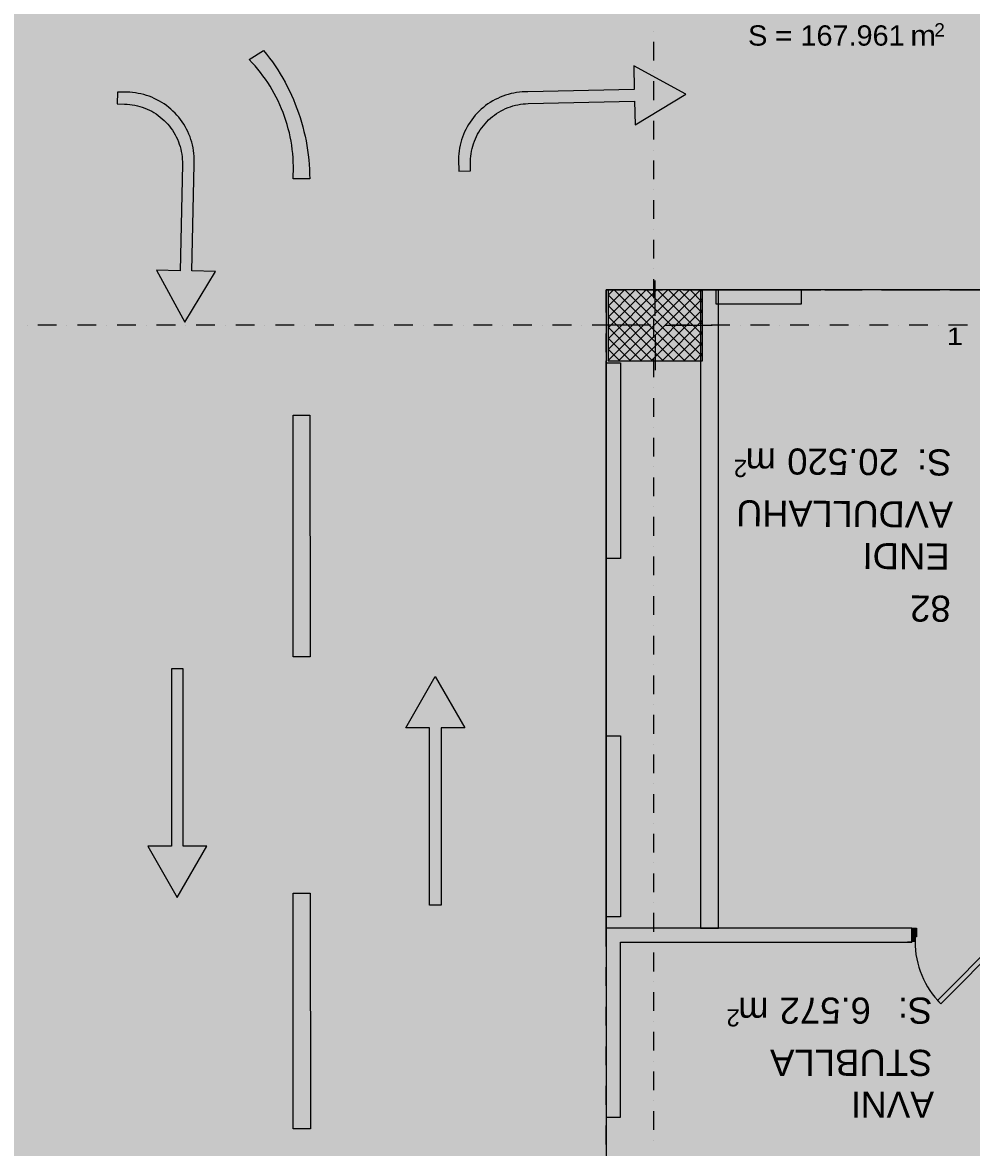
# Model space of a CAD drawing. Header units: centimetres. Extents: x -6805 to 4309, y -7338 to 617.
# Drawn here: x -2378 to -1574, y -1555 to -602 of the extents above; entities that cross this region are included whole.
import ezdxf

# ---------------------------------------------------------------- set-up
doc = ezdxf.new("R2010")
doc.units = ezdxf.units.CM
for name, color, linetype, true_color in [('PDF_ - MESI I RRUGES', 7, 'Continuous', 0x7f7f7f), ('PDF_ - rruga_ndarjet anesore', 7, 'Continuous', 0x7f7f7f), ('PDF_ - SHENJAT_RRUGA', 7, 'Continuous', 0x7f7f7f), ('PDF_065 Möbel Einrichtung', 7, 'Continuous', 0x7f7f7f), ('PDF_A - Akset', 7, 'Continuous', 0xfd4435), ('PDF_A - Pllaka Themel', 7, 'Continuous', 0x7f7f7f), ('PDF_A -Polyline', 7, 'Continuous', 0x7f7f7f)]:
    doc.layers.add(name, color=color, linetype=linetype, true_color=true_color)
for name, color, linetype in [('PDF_- DEPO', 7, 'Continuous'), ('PDF_- GARAZHE', 7, 'Continuous'), ('PDF_A - Fill Zone', 7, 'Continuous'), ('PDF_A - Muret', 7, 'Continuous'), ('PDF_A - Shtyllat', 7, 'Continuous')]:
    doc.layers.add(name, color=color, linetype=linetype)
doc.styles.add('PDF Arial', font='')
doc.styles.get('PDF Arial').set_extended_font_data('Arial')

msp = doc.modelspace()

# ---------------------------------------------------------------- hatches: boundary and pattern name
at = {"layer": 'PDF_ - MESI I RRUGES', "true_color": 0xffffff, "transparency": 33554559}
msp.add_hatch(color=7, dxfattribs=at).paths.add_polyline_path([(-2173.99, -626.07), (-2171.45, -629.24), (-2168.98, -632.46), (-2166.59, -635.75), (-2164.28, -639.09), (-2162.05, -642.48), (-2159.9, -645.92), (-2157.83, -649.42), (-2155.85, -652.97), (-2153.95, -656.55), (-2152.14, -660.18), (-2150.41, -663.86), (-2148.77, -667.58), (-2147.22, -671.34), (-2145.76, -675.12), (-2144.39, -678.94), (-2143.1, -682.79), (-2141.92, -686.68), (-2140.82, -690.59), (-2139.81, -694.53), (-2138.91, -698.48), (-2138.09, -702.47), (-2137.37, -706.46), (-2136.74, -710.47), (-2136.21, -714.49), (-2135.77, -718.54), (-2135.43, -722.59), (-2135.19, -726.64), (-2135.04, -730.7), (-2134.99, -734.76), (-2149.11, -734.76), (-2148.9, -731.19), (-2148.8, -727.62), (-2148.79, -724.04), (-2148.88, -720.47), (-2149.07, -716.9), (-2149.35, -713.33), (-2149.73, -709.78), (-2150.21, -706.23), (-2150.79, -702.7), (-2151.45, -699.2), (-2152.21, -695.71), (-2153.08, -692.24), (-2154.03, -688.79), (-2155.07, -685.37), (-2156.22, -681.99), (-2157.44, -678.63), (-2158.76, -675.3), (-2160.17, -672.02), (-2161.67, -668.78), (-2163.26, -665.58), (-2164.93, -662.42), (-2166.69, -659.3), (-2168.54, -656.24), (-2170.47, -653.23), (-2172.47, -650.28), (-2174.56, -647.37), (-2176.72, -644.52), (-2178.97, -641.74), (-2181.29, -639.02), (-2183.67, -636.37), (-2186.14, -633.77)])
at = {"layer": 'PDF_ - SHENJAT_RRUGA', "true_color": 0xffffff, "transparency": 33554559}
for points in [[(-1860.54, -639.01), (-1816.5, -663.08), (-1859.44, -689.04), (-1859.88, -669.03), (-1949.94, -671), (-1952.12, -671.09), (-1954.29, -671.28), (-1956.45, -671.57), (-1958.61, -671.95), (-1960.74, -672.42), (-1962.85, -672.98), (-1964.93, -673.64), (-1966.98, -674.39), (-1969, -675.23), (-1970.98, -676.15), (-1972.91, -677.16), (-1974.8, -678.24), (-1976.65, -679.42), (-1978.44, -680.67), (-1980.17, -682), (-1981.84, -683.4), (-1983.45, -684.88), (-1985, -686.42), (-1986.47, -688.03), (-1987.87, -689.71), (-1989.2, -691.44), (-1990.45, -693.22), (-1991.62, -695.07), (-1992.72, -696.95), (-1993.72, -698.89), (-1994.65, -700.87), (-1995.48, -702.88), (-1996.23, -704.94), (-1996.89, -707.02), (-1997.45, -709.13), (-1997.93, -711.26), (-1998.31, -713.41), (-1998.59, -715.58), (-1998.78, -717.76), (-1998.88, -719.93), (-1998.88, -722.12), (-1998.74, -728.03), (-2008.75, -728.25), (-2008.97, -718.22), (-2008.89, -715.83), (-2008.71, -713.43), (-2008.42, -711.05), (-2008.05, -708.68), (-2007.58, -706.33), (-2007, -704), (-2006.33, -701.7), (-2005.57, -699.42), (-2004.72, -697.18), (-2003.76, -694.98), (-2002.73, -692.82), (-2001.6, -690.7), (-2000.39, -688.63), (-1999.09, -686.62), (-1997.71, -684.65), (-1996.25, -682.75), (-1994.71, -680.91), (-1993.1, -679.13), (-1991.41, -677.42), (-1989.66, -675.79), (-1987.84, -674.23), (-1985.96, -672.73), (-1984.02, -671.33), (-1982.02, -670.01), (-1979.97, -668.76), (-1977.86, -667.61), (-1975.72, -666.54), (-1973.53, -665.56), (-1971.3, -664.67), (-1969.04, -663.87), (-1966.74, -663.18), (-1964.42, -662.57), (-1962.08, -662.06), (-1959.71, -661.65), (-1957.34, -661.34), (-1954.95, -661.13), (-1952.55, -661), (-1950.16, -660.99), (-1860.1, -659.02)], [(-2214.76, -813.2), (-2240.71, -856.14), (-2264.79, -812.1), (-2244.77, -812.54), (-2242.8, -722.49), (-2242.8, -720.3), (-2242.9, -718.13), (-2243.09, -715.95), (-2243.37, -713.79), (-2243.76, -711.63), (-2244.23, -709.5), (-2244.79, -707.39), (-2245.45, -705.31), (-2246.2, -703.27), (-2247.03, -701.24), (-2247.95, -699.26), (-2248.97, -697.33), (-2250.05, -695.44), (-2251.23, -693.6), (-2252.47, -691.81), (-2253.81, -690.08), (-2255.21, -688.4), (-2256.69, -686.8), (-2258.23, -685.25), (-2259.84, -683.77), (-2261.52, -682.37), (-2263.25, -681.05), (-2265.03, -679.79), (-2266.87, -678.62), (-2268.76, -677.53), (-2270.7, -676.52), (-2272.68, -675.6), (-2274.69, -674.76), (-2276.75, -674.01), (-2278.83, -673.35), (-2280.94, -672.79), (-2283.07, -672.32), (-2285.22, -671.94), (-2287.39, -671.65), (-2289.56, -671.46), (-2291.74, -671.37), (-2298.03, -671.23), (-2297.81, -661.22), (-2287.41, -661.45), (-2285.02, -661.64), (-2282.63, -661.92), (-2280.27, -662.3), (-2277.92, -662.79), (-2275.59, -663.37), (-2273.29, -664.04), (-2271.01, -664.81), (-2268.78, -665.67), (-2266.57, -666.62), (-2264.42, -667.67), (-2262.31, -668.8), (-2260.23, -670.02), (-2258.22, -671.32), (-2256.26, -672.71), (-2254.37, -674.17), (-2252.52, -675.71), (-2250.75, -677.33), (-2249.05, -679.01), (-2247.42, -680.77), (-2245.86, -682.59), (-2244.37, -684.48), (-2242.98, -686.43), (-2241.65, -688.42), (-2240.42, -690.48), (-2239.26, -692.59), (-2238.2, -694.74), (-2237.22, -696.92), (-2236.34, -699.16), (-2235.55, -701.42), (-2234.86, -703.72), (-2234.26, -706.04), (-2233.75, -708.38), (-2233.35, -710.75), (-2233.04, -713.13), (-2232.83, -715.52), (-2232.73, -717.92), (-2232.71, -720.31), (-2232.8, -722.71), (-2234.76, -812.76)], [(-2247.13, -1343.31), (-2272.15, -1299.81), (-2252.13, -1299.81), (-2252.13, -1149.68), (-2242.12, -1149.68), (-2242.12, -1299.81), (-2222.11, -1299.81)], [(-2028.63, -1156.23), (-2003.6, -1199.72), (-2023.63, -1199.72), (-2023.63, -1349.85), (-2033.63, -1349.85), (-2033.63, -1199.72), (-2053.65, -1199.72)]]:
    msp.add_hatch(color=7, dxfattribs=at).paths.add_polyline_path(points)
at = {"layer": 'PDF_- DEPO', "true_color": 0xccccff, "transparency": 33554559}
msp.add_hatch(color=254, dxfattribs=at).paths.add_polyline_path([(-1803.8, -1579.37), (-1803.8, -1529.32), (-1871.85, -1529.32), (-1871.85, -1381.19), (-1509.55, -1381.19), (-1503.55, -1529.32), (-1543.58, -1529.32), (-1543.58, -1569.36)])
at = {"layer": 'PDF_A - Fill Zone', "true_color": 0x93a0c6, "transparency": 33554559}
msp.add_hatch(color=253, dxfattribs=at).paths.add_polyline_path([(-462.67, -828.73), (-1883.87, -828.73), (-1883.87, -1589.37), (-2414.31, -1589.37), (-2414.31, -828.73), (-2919.73, -828.73), (-2919.73, -308.22), (-462.67, -308.22)])
at = {"layer": 'PDF_A - Muret', "true_color": 0xffffff, "transparency": 33554559}
msp.add_hatch(color=7, dxfattribs=at).paths.add_polyline_path([(-1621.08, -1369.19), (-1621.08, -1376.7), (-1622.28, -1376.7), (-1622.28, -1380.7), (-1625.08, -1380.7), (-1625.08, -1369.19)])
at = {"layer": 'PDF_A - Pllaka Themel', "true_color": 0xd5d5d5, "transparency": 33554559}
h = msp.add_hatch(color=254, dxfattribs=at)
h.paths.add_polyline_path([(-5581.92, -878.77), (-5581.92, -838.74), (-5656.99, -838.74), (-5656.99, -378.27), (-5641.97, -378.27), (-5641.97, 287.29), (-2884.66, 287.29), (-432.6, 287.29), (-419.79, 287.29), (978.3, 287.29), (978.3, -308.22), (1644.1, -308.22), (1644.1, -1142.36), (931.04, -1302.36), (1552.22, -1164.4), (1863.25, -2555.08), (1863.27, -2555.07), (2158.71, -3867.26), (2155.22, -3868.03), (2646.93, -6059.23), (2017.8, -6200.41), (2017.67, -6199.86), (-1597.03, -7011.01), (-1702.67, -6540.31), (-1846.28, -6572.52), (-1976.98, -6060.13), (-1982.53, -5964.43), (-1838.96, -5932.29), (-2055.74, -4966.25), (-2419.29, -4966.25), (-2929.7, -4966.25), (-2929.7, -2144.79), (-2909.68, -2144.79), (-2904.73, -1595.67), (-4731.2, -1619.36), (-4671.15, -1619.36), (-4671.15, -2159.83), (-5099.03, -2159.81), (-5102.54, -2159.76), (-5106.05, -2159.61), (-5109.55, -2159.37), (-5113.04, -2159.02), (-5116.52, -2158.59), (-5119.99, -2158.04), (-5123.44, -2157.41), (-5126.87, -2156.67), (-5130.27, -2155.85), (-5133.66, -2154.92), (-5137.02, -2153.9), (-5140.35, -2152.79), (-5143.64, -2151.59), (-5146.9, -2150.29), (-5150.13, -2148.9), (-5153.31, -2147.42), (-5156.45, -2145.85), (-5159.54, -2144.2), (-5162.59, -2142.46), (-5165.59, -2140.63), (-5168.53, -2138.72), (-5171.42, -2136.74), (-5174.26, -2134.66), (-5177.03, -2132.51), (-5179.74, -2130.29), (-5182.39, -2127.99), (-5184.97, -2125.61), (-5187.49, -2123.17), (-5189.94, -2120.65), (-5192.31, -2118.06), (-5194.61, -2115.42), (-5196.84, -2112.71), (-5198.99, -2109.93), (-5201.06, -2107.1), (-5203.05, -2104.21), (-5204.96, -2101.26), (-5206.78, -2098.27), (-5208.52, -2095.21), (-5210.18, -2092.12), (-5211.74, -2088.99), (-5213.22, -2085.8), (-5214.61, -2082.58), (-5215.9, -2079.32), (-5217.11, -2076.02), (-5218.22, -2072.69), (-5219.24, -2069.33), (-5220.16, -2065.95), (-5220.99, -2062.55), (-5221.72, -2059.11), (-5222.36, -2055.66), (-5222.9, -2052.19), (-5223.34, -2048.71), (-5223.69, -2045.22), (-5223.93, -2041.71), (-5224.08, -2038.21), (-5224.13, -2034.71), (-5224.12, -1589.37), (-5276.67, -1564.36), (-5842.14, -1564.36), (-5842.14, -878.77)])
h.paths.add_polyline_path([(-1884.8, -2746.4), (-1725.78, -2754.1), (-263.28, -2617.91), (-272.05, -2578.85), (-296.78, -2580.25), (-343.47, -2075.77), (-1348.13, -2129.78), (-1534.78, -2147.18), (-1533.4, -2162.02), (-1836.78, -2167.48), (-1836.78, -2147.45), (-1876.81, -2147.45), (-1876.81, -2187.49), (-1531.07, -2187.03), (-1493.33, -2681.24), (-1884.8, -2706.36)])
h.paths.add_polyline_path([(-452.61, -1589.37), (-91.92, -1583.39), (-92.31, -1174.02), (283, -1174.02), (283, -828.73), (-419.79, -828.73), (-427.6, -828.73), (-452.61, -828.73)])
h.paths.add_polyline_path([(413.21, -3713.81), (401.11, -3715.64), (389.02, -3717.55), (376.94, -3719.54), (364.87, -3721.61), (352.83, -3723.77), (340.79, -3726.01), (328.77, -3728.32), (316.77, -3730.71), (304.78, -3733.18)])
at = {"layer": 'PDF_A - Pllaka Themel', "true_color": 0xbfbfbf, "transparency": 33554559}
h = msp.add_hatch(color=9, dxfattribs=at)
h.paths.add_polyline_path([(-5637.01, -378.27), (-5637.01, -315.22), (-447.66, -308.19), (-447.66, -308.22), (963.52, -308.22), (963.52, -763.68), (936, -763.68), (936, -863.76), (963.52, -863.76), (964.76, -1337.14), (925.69, -1345.91), (892.3, -1353.4), (988.45, -1782.56), (1104.37, -2300.85), (1195.01, -2706.12), (1170.59, -2711.59), (1193.36, -2813.05), (1455.74, -3983.06), (1827.47, -5638.02), (1828.36, -5640.74), (1829.15, -5643.5), (1829.85, -5646.27), (1830.45, -5649.07), (1830.96, -5651.88), (1831.36, -5654.72), (1831.66, -5657.56), (1831.87, -5660.41), (1831.97, -5663.28), (1831.97, -5666.14), (1831.89, -5669), (1831.69, -5671.85), (1831.39, -5674.7), (1831, -5677.54), (1830.51, -5680.35), (1829.92, -5683.16), (1829.24, -5685.93), (1828.46, -5688.68), (1827.57, -5691.41), (1826.6, -5694.1), (1825.54, -5696.75), (1824.38, -5699.37), (1823.12, -5701.94), (1821.78, -5704.47), (1820.36, -5706.95), (1818.84, -5709.39), (1817.26, -5711.76), (1815.57, -5714.08), (1813.81, -5716.34), (1811.98, -5718.54), (1810.07, -5720.67), (1808.09, -5722.73), (1806.03, -5724.72), (1803.91, -5726.64), (1801.72, -5728.48), (1799.47, -5730.25), (1797.16, -5731.93), (1794.79, -5733.54), (1792.36, -5735.06), (1789.88, -5736.5), (1787.36, -5737.84), (1784.8, -5739.1), (1782.18, -5740.27), (1779.53, -5741.34), (1776.84, -5742.32), (-1865.84, -6559.76), (-1972.03, -6060.13), (1187.39, -5351.16), (1189.51, -5350.66), (1191.61, -5350.07), (1193.68, -5349.39), (1195.73, -5348.62), (1197.73, -5347.75), (1199.69, -5346.8), (1201.61, -5345.77), (1203.49, -5344.64), (1205.3, -5343.44), (1207.07, -5342.15), (1208.77, -5340.79), (1210.42, -5339.35), (1212, -5337.85), (1213.51, -5336.27), (1214.94, -5334.62), (1216.3, -5332.92), (1217.59, -5331.15), (1218.79, -5329.34), (1219.92, -5327.46), (1220.96, -5325.54), (1221.91, -5323.58), (1222.78, -5321.58), (1223.55, -5319.53), (1224.23, -5317.46), (1224.82, -5315.36), (1225.32, -5313.24), (1225.72, -5311.09), (1226.02, -5308.93), (1226.23, -5306.75), (1226.34, -5304.58), (1226.35, -5302.4), (1226.28, -5300.21), (1226.1, -5298.04), (1225.82, -5295.88), (1225.45, -5293.73), (1224.97, -5291.59), (967.71, -4147.99), (967.16, -4145.82), (966.5, -4143.68), (965.76, -4141.58), (964.92, -4139.51), (963.99, -4137.47), (962.97, -4135.49), (961.86, -4133.55), (960.67, -4131.65), (959.39, -4129.82), (958.04, -4128.05), (956.6, -4126.34), (955.09, -4124.68), (953.5, -4123.11), (951.86, -4121.6), (950.14, -4120.18), (948.36, -4118.82), (946.52, -4117.55), (944.63, -4116.36), (942.68, -4115.26), (940.7, -4114.24), (938.66, -4113.31), (936.59, -4112.48), (934.48, -4111.74), (932.34, -4111.1), (930.17, -4110.55), (927.98, -4110.1), (925.78, -4109.75), (923.56, -4109.49), (921.33, -4109.34), (919.09, -4109.28), (916.86, -4109.32), (914.63, -4109.47), (912.41, -4109.71), (910.2, -4110.05), (908.01, -4110.49), (526.4, -4196.13), (467.81, -4209.28), (455.58, -4213.1), (443.37, -4217.02), (431.2, -4221.04), (419.06, -4225.14), (406.95, -4229.34), (394.87, -4233.64), (382.82, -4238.02), (370.82, -4242.51), (358.84, -4247.08), (346.9, -4251.74), (335, -4256.5), (323.13, -4261.35), (311.3, -4266.29), (299.52, -4271.32), (287.76, -4276.44), (276.06, -4281.65), (264.38, -4286.96), (252.76, -4292.35), (241.17, -4297.83), (229.62, -4303.41), (218.13, -4309.06), (206.67, -4314.81), (195.26, -4320.65), (183.89, -4326.58), (172.57, -4332.6), (161.3, -4338.69), (150.07, -4344.88), (138.9, -4351.16), (127.76, -4357.52), (116.69, -4363.96), (105.66, -4370.49), (94.67, -4377.1), (83.75, -4383.8), (72.87, -4390.59), (62.05, -4397.46), (51.28, -4404.41), (40.57, -4411.44), (29.91, -4418.56), (19.3, -4425.76), (8.75, -4433.04), (-1.74, -4440.41), (-13.44, -4447.77), (-25.18, -4455.07), (-36.98, -4462.26), (-48.83, -4469.39), (-60.73, -4476.42), (-72.67, -4483.38), (-84.67, -4490.25), (-96.72, -4497.03), (-108.81, -4503.72), (-120.96, -4510.33), (-133.14, -4516.85), (-145.38, -4523.29), (-157.66, -4529.64), (-169.99, -4535.9), (-182.35, -4542.07), (-194.77, -4548.16), (-207.22, -4554.16), (-219.72, -4560.06), (-232.26, -4565.88), (-244.84, -4571.62), (-257.46, -4577.25), (-270.12, -4582.81), (-282.82, -4588.26), (-295.56, -4593.64), (-308.33, -4598.91), (-321.15, -4604.1), (-333.99, -4609.2), (-346.88, -4614.21), (-359.81, -4619.12), (-372.76, -4623.95), (-385.74, -4628.67), (-398.77, -4633.31), (-411.82, -4637.86), (-424.92, -4642.31), (-438.03, -4646.67), (-451.18, -4650.93), (-464.37, -4655.11), (-477.57, -4659.18), (-490.81, -4663.17), (-2040.76, -5010.98), (-2050.79, -4966.25), (-2414.34, -4966.25), (-2414.34, -4749.36), (-2414.57, -2387.78), (-2414.58, -2276.48), (-2415.05, -2272.78), (-2415.63, -2269.1), (-2416.31, -2265.43), (-2417.08, -2261.78), (-2417.93, -2258.14), (-2418.89, -2254.54), (-2419.94, -2250.96), (-2421.09, -2247.41), (-2422.32, -2243.88), (-2423.65, -2240.39), (-2425.06, -2236.94), (-2426.57, -2233.53), (-2428.15, -2230.15), (-2429.84, -2226.82), (-2431.6, -2223.53), (-2433.45, -2220.29), (-2435.38, -2217.11), (-2437.39, -2213.97), (-2439.5, -2210.88), (-2441.67, -2207.85), (-2443.93, -2204.87), (-2446.26, -2201.96), (-2448.66, -2199.11), (-2451.13, -2196.32), (-2453.69, -2193.59), (-2456.31, -2190.94), (-2459, -2188.35), (-2461.74, -2185.84), (-2464.57, -2183.38), (-2467.45, -2181.02), (-2470.39, -2178.72), (-2473.38, -2176.5), (-2476.44, -2174.36), (-2479.55, -2172.3), (-2482.72, -2170.32), (-2485.93, -2168.43), (-2489.19, -2166.61), (-2492.5, -2164.89), (-2495.85, -2163.24), (-2499.24, -2161.69), (-2502.68, -2160.23), (-2506.15, -2158.85), (-2509.65, -2157.57), (-2513.18, -2156.38), (-2904.72, -2164.81), (-2899.72, -1589.37), (-2414.31, -1589.37), (-2414.31, -828.73), (-4726.25, -828.73), (-4726.25, -1619.36), (-5219.16, -1619.35), (-5219.16, -2036.14), (-5219.17, -2034.71), (-5219.16, -1589.37), (-5271.71, -1564.36), (-5253.39, -1564.36), (-5253.39, -878.77), (-5576.97, -878.77), (-5576.97, -838.74), (-5652.02, -838.74), (-5652.02, -378.27)])
h.paths.add_polyline_path([(-1883.87, -1589.37), (-1863.84, -1589.37), (-1863.84, -1634.38), (-1863.88, -1634.38), (-1863.88, -2147.18), (-1836.55, -2147.45), (-1871.85, -2147.45), (-1871.85, -2187.49), (-1831.82, -2187.43), (-1831.82, -2147.5), (-1529.51, -2150.6), (-1526.54, -2182.48), (-1488.38, -2681.24), (-1718.52, -2706.37), (-1879.85, -2706.36), (-1879.85, -2746.4), (-1720.83, -2754.1), (-221.28, -2598.22), (-135.83, -2979.09), (-1425.42, -3268.45), (-1880.43, -3268.45), (-1873.52, -4356.82), (-1873.76, -4358.94), (-1873.89, -4361.07), (-1873.93, -4363.2), (-1873.88, -4365.33), (-1873.71, -4367.46), (-1873.46, -4369.58), (-1873.11, -4371.68), (-1872.67, -4373.76), (-1872.13, -4375.84), (-1871.5, -4377.87), (-1870.77, -4379.88), (-1869.95, -4381.85), (-1869.05, -4383.78), (-1868.06, -4385.67), (-1866.97, -4387.5), (-1865.81, -4389.3), (-1864.58, -4391.03), (-1863.26, -4392.71), (-1861.87, -4394.32), (-1860.39, -4395.87), (-1858.86, -4397.35), (-1857.26, -4398.76), (-1855.59, -4400.1), (-1853.87, -4401.36), (-1852.09, -4402.54), (-1850.27, -4403.63), (-1848.39, -4404.64), (-1846.46, -4405.56), (-1844.51, -4406.4), (-1842.5, -4407.15), (-1840.47, -4407.79), (-1838.41, -4408.35), (-1836.33, -4408.82), (-1834.23, -4409.19), (-1832.12, -4409.47), (-1829.99, -4409.65), (-1827.86, -4409.72), (-1825.73, -4409.7), (-1823.6, -4409.59), (-1821.48, -4409.38), (-1819.37, -4409.07), (-657.92, -4148.44), (-657.8, -4148.96), (-640.87, -4142.08), (-623.98, -4135.12), (-607.12, -4128.08), (-590.3, -4120.94), (-573.52, -4113.7), (-556.78, -4106.38), (-540.08, -4098.97), (-523.41, -4091.48), (-506.79, -4083.89), (-490.21, -4076.22), (-473.66, -4068.46), (-457.17, -4060.61), (-440.7, -4052.67), (-424.29, -4044.65), (-407.92, -4036.54), (-391.58, -4028.34), (-375.3, -4020.05), (-359.06, -4011.68), (-342.86, -4003.22), (-326.71, -3994.68), (-310.6, -3986.05), (-294.54, -3977.33), (-278.53, -3968.52), (-262.57, -3959.64), (-246.65, -3950.67), (-230.77, -3941.62), (-214.95, -3932.48), (-199.18, -3923.26), (-183.46, -3913.95), (-171.76, -3907.67), (-160.01, -3901.48), (-148.21, -3895.39), (-136.38, -3889.37), (-124.5, -3883.45), (-112.58, -3877.6), (-100.62, -3871.85), (-88.61, -3866.18), (-76.56, -3860.6), (-64.48, -3855.1), (-52.35, -3849.7), (-40.19, -3844.39), (-27.98, -3839.16), (-15.74, -3834.02), (-3.46, -3828.97), (8.86, -3824), (21.21, -3819.14), (33.59, -3814.35), (46.01, -3809.67), (58.47, -3805.06), (70.95, -3800.56), (83.47, -3796.14), (96.03, -3791.81), (108.6, -3787.57), (121.22, -3783.42), (133.86, -3779.37), (146.53, -3775.41), (159.23, -3771.54), (171.96, -3767.76), (184.72, -3764.08), (197.49, -3760.49), (210.3, -3756.99), (223.14, -3753.59), (235.99, -3750.28), (248.88, -3747.06), (261.78, -3743.94), (274.7, -3740.9), (287.65, -3737.97), (300.62, -3735.12), (313.61, -3732.38), (326.61, -3729.72), (339.65, -3727.16), (352.69, -3724.7), (365.76, -3722.33), (378.83, -3720.06), (391.93, -3717.88), (405.04, -3715.79), (418.17, -3713.81), (787.26, -3630.98), (789.38, -3630.46), (791.47, -3629.84), (793.53, -3629.14), (795.57, -3628.34), (797.56, -3627.45), (799.52, -3626.48), (801.42, -3625.43), (803.29, -3624.3), (805.1, -3623.08), (806.86, -3621.79), (808.55, -3620.42), (810.19, -3618.97), (811.77, -3617.46), (813.27, -3615.88), (814.71, -3614.24), (816.07, -3612.54), (817.36, -3610.77), (818.57, -3608.95), (819.69, -3607.09), (820.73, -3605.17), (821.69, -3603.21), (822.57, -3601.21), (823.36, -3599.18), (824.06, -3597.11), (824.66, -3595.01), (825.17, -3592.89), (825.6, -3590.75), (825.93, -3588.6), (826.16, -3586.43), (826.3, -3584.25), (826.34, -3582.06), (826.3, -3579.89), (826.14, -3577.71), (825.91, -3575.54), (825.57, -3573.38), (825.14, -3571.24), (681.41, -2927.91), (734.37, -2916.03), (711.61, -2814.58), (658.74, -2826.44), (287.95, -1174.02), (287.95, -828.73), (-447.66, -828.73), (-1883.87, -828.73)])

# ---------------------------------------------------------------- linework, layer by layer
at = {"layer": 'PDF_ - MESI I RRUGES', "lineweight": 0}
for points in [[(-2186.14, -633.77), (-2173.99, -626.07)], [(-2173.99, -626.07), (-2171.45, -629.24)], [(-2183.67, -636.37), (-2186.14, -633.77)], [(-2181.29, -639.02), (-2183.67, -636.37)], [(-2171.45, -629.24), (-2168.98, -632.46)], [(-2168.98, -632.46), (-2166.59, -635.75)], [(-2166.59, -635.75), (-2164.28, -639.09)], [(-2178.97, -641.74), (-2181.29, -639.02)], [(-2176.72, -644.52), (-2178.97, -641.74)], [(-2174.56, -647.37), (-2176.72, -644.52)], [(-2172.47, -650.28), (-2174.56, -647.37)], [(-2164.28, -639.09), (-2162.05, -642.48)], [(-2162.05, -642.48), (-2159.9, -645.92)], [(-2159.9, -645.92), (-2157.83, -649.42)], [(-2170.47, -653.23), (-2172.47, -650.28)], [(-2168.54, -656.24), (-2170.47, -653.23)], [(-2166.69, -659.3), (-2168.54, -656.24)], [(-2157.83, -649.42), (-2155.85, -652.97)], [(-2155.85, -652.97), (-2153.95, -656.55)], [(-2153.95, -656.55), (-2152.14, -660.18)], [(-2164.93, -662.42), (-2166.69, -659.3)], [(-2163.26, -665.58), (-2164.93, -662.42)], [(-2161.67, -668.78), (-2163.26, -665.58)], [(-2152.14, -660.18), (-2150.41, -663.86)], [(-2150.41, -663.86), (-2148.77, -667.58)], [(-2160.17, -672.02), (-2161.67, -668.78)], [(-2158.76, -675.3), (-2160.17, -672.02)], [(-2157.44, -678.63), (-2158.76, -675.3)], [(-2148.77, -667.58), (-2147.22, -671.34)], [(-2147.22, -671.34), (-2145.76, -675.12)], [(-2145.76, -675.12), (-2144.39, -678.94)], [(-2156.22, -681.99), (-2157.44, -678.63)], [(-2155.07, -685.37), (-2156.22, -681.99)], [(-2154.03, -688.79), (-2155.07, -685.37)], [(-2144.39, -678.94), (-2143.1, -682.79)], [(-2143.1, -682.79), (-2141.92, -686.68)], [(-2153.08, -692.24), (-2154.03, -688.79)], [(-2152.21, -695.71), (-2153.08, -692.24)], [(-2141.92, -686.68), (-2140.82, -690.59)], [(-2140.82, -690.59), (-2139.81, -694.53)], [(-2139.81, -694.53), (-2138.91, -698.48)], [(-2151.45, -699.2), (-2152.21, -695.71)], [(-2150.79, -702.7), (-2151.45, -699.2)], [(-2150.21, -706.23), (-2150.79, -702.7)], [(-2138.91, -698.48), (-2138.09, -702.47)], [(-2138.09, -702.47), (-2137.37, -706.46)], [(-2149.73, -709.78), (-2150.21, -706.23)], [(-2149.35, -713.33), (-2149.73, -709.78)], [(-2149.07, -716.9), (-2149.35, -713.33)], [(-2137.37, -706.46), (-2136.74, -710.47)], [(-2136.74, -710.47), (-2136.21, -714.49)], [(-2136.21, -714.49), (-2135.77, -718.54)], [(-2148.88, -720.47), (-2149.07, -716.9)], [(-2148.79, -724.04), (-2148.88, -720.47)], [(-2148.8, -727.62), (-2148.79, -724.04)], [(-2135.77, -718.54), (-2135.43, -722.59)], [(-2135.43, -722.59), (-2135.19, -726.64)], [(-2149.11, -734.76), (-2148.9, -731.19)], [(-2148.9, -731.19), (-2148.8, -727.62)], [(-2135.19, -726.64), (-2135.04, -730.7)], [(-2135.04, -730.7), (-2134.99, -734.76)], [(-2134.99, -734.76), (-2149.11, -734.76)], [(-2149.11, -1139.6), (-2149.11, -934.93)], [(-2149.11, -934.93), (-2134.81, -934.93)], [(-2134.81, -934.93), (-2134.62, -1139.6)], [(-2134.62, -1139.6), (-2149.11, -1139.6)], [(-2149.11, -1539.39), (-2149.11, -1339.76)], [(-2149.11, -1339.76), (-2134.44, -1339.76)], [(-2134.44, -1339.76), (-2134.26, -1539.39)], [(-2134.26, -1539.39), (-2149.11, -1539.39)]]:
    msp.add_lwpolyline(points, dxfattribs=at)
at = {"layer": 'PDF_ - MESI I RRUGES', "color": 7, "true_color": 0xffffff, "transparency": 33554559}
for points in [[(-2134.81, -934.93), (-2134.62, -1139.6), (-2149.11, -934.93), (-2149.11, -1139.6)], [(-2134.44, -1339.76), (-2134.26, -1539.39), (-2149.11, -1339.76), (-2149.11, -1539.39)]]:
    msp.add_solid(points, dxfattribs=at)
at = {"layer": 'PDF_ - rruga_ndarjet anesore', "lineweight": 0}
for points in [[(-1790.71, -840.74), (-1790.71, -828.73)], [(-1790.71, -828.73), (-1718.72, -828.73)], [(-1718.72, -828.73), (-1718.72, -840.74)], [(-1718.72, -840.74), (-1790.71, -840.74)], [(-1883.87, -1056.36), (-1883.87, -890.61)], [(-1883.87, -890.61), (-1871.85, -890.61)], [(-1871.85, -890.61), (-1871.85, -1056.36)], [(-1871.85, -1056.36), (-1883.87, -1056.36)], [(-1883.87, -1359.67), (-1883.87, -1206.49)], [(-1883.87, -1206.49), (-1871.85, -1206.49)], [(-1871.85, -1206.49), (-1871.85, -1359.67)], [(-1871.85, -1359.67), (-1883.87, -1359.67)]]:
    msp.add_lwpolyline(points, dxfattribs=at)
at = {"layer": 'PDF_ - rruga_ndarjet anesore', "color": 7, "true_color": 0xffffff, "transparency": 33554559}
for points in [[(-1790.71, -840.74), (-1790.71, -828.73), (-1718.72, -840.74), (-1718.72, -828.73)], [(-1883.87, -1056.36), (-1883.87, -890.61), (-1871.85, -1056.36), (-1871.85, -890.61)], [(-1871.85, -1206.49), (-1871.85, -1359.67), (-1883.87, -1206.49), (-1883.87, -1359.67)]]:
    msp.add_solid(points, dxfattribs=at)
at = {"layer": 'PDF_ - SHENJAT_RRUGA', "lineweight": 0}
for points in [[(-1860.54, -639.01), (-1860.1, -659.02)], [(-1816.5, -663.08), (-1860.54, -639.01)], [(-2297.81, -661.22), (-2298.03, -671.23)], [(-2287.41, -661.45), (-2297.81, -661.22)], [(-2285.02, -661.64), (-2287.41, -661.45)], [(-2282.63, -661.92), (-2285.02, -661.64)], [(-2280.27, -662.3), (-2282.63, -661.92)], [(-2277.92, -662.79), (-2280.27, -662.3)], [(-2275.59, -663.37), (-2277.92, -662.79)], [(-2273.29, -664.04), (-2275.59, -663.37)], [(-2271.01, -664.81), (-2273.29, -664.04)], [(-2268.78, -665.67), (-2271.01, -664.81)], [(-2266.57, -666.62), (-2268.78, -665.67)], [(-2264.42, -667.67), (-2266.57, -666.62)], [(-1975.72, -666.54), (-1977.86, -667.61)], [(-1973.53, -665.56), (-1975.72, -666.54)], [(-1971.3, -664.67), (-1973.53, -665.56)], [(-1969.04, -663.87), (-1971.3, -664.67)], [(-1966.74, -663.18), (-1969.04, -663.87)], [(-1964.42, -662.57), (-1966.74, -663.18)], [(-1962.08, -662.06), (-1964.42, -662.57)], [(-1959.71, -661.65), (-1962.08, -662.06)], [(-1957.34, -661.34), (-1959.71, -661.65)], [(-1954.95, -661.13), (-1957.34, -661.34)], [(-1952.55, -661), (-1954.95, -661.13)], [(-1950.16, -660.99), (-1952.55, -661)], [(-1860.1, -659.02), (-1950.16, -660.99)], [(-1859.44, -689.04), (-1816.5, -663.08)], [(-2298.03, -671.23), (-2291.74, -671.37)], [(-2291.74, -671.37), (-2289.56, -671.46)], [(-2289.56, -671.46), (-2287.39, -671.65)], [(-2287.39, -671.65), (-2285.22, -671.94)], [(-2285.22, -671.94), (-2283.07, -672.32)], [(-2283.07, -672.32), (-2280.94, -672.79)], [(-2280.94, -672.79), (-2278.83, -673.35)], [(-2278.83, -673.35), (-2276.75, -674.01)], [(-2276.75, -674.01), (-2274.69, -674.76)], [(-2274.69, -674.76), (-2272.68, -675.6)], [(-2272.68, -675.6), (-2270.7, -676.52)], [(-2262.31, -668.8), (-2264.42, -667.67)], [(-2260.23, -670.02), (-2262.31, -668.8)], [(-2258.22, -671.32), (-2260.23, -670.02)], [(-2256.26, -672.71), (-2258.22, -671.32)], [(-2254.37, -674.17), (-2256.26, -672.71)], [(-2252.52, -675.71), (-2254.37, -674.17)], [(-2250.75, -677.33), (-2252.52, -675.71)], [(-1989.66, -675.79), (-1991.41, -677.42)], [(-1987.84, -674.23), (-1989.66, -675.79)], [(-1985.96, -672.73), (-1987.84, -674.23)], [(-1984.02, -671.33), (-1985.96, -672.73)], [(-1982.02, -670.01), (-1984.02, -671.33)], [(-1979.97, -668.76), (-1982.02, -670.01)], [(-1977.86, -667.61), (-1979.97, -668.76)], [(-1972.91, -677.16), (-1970.98, -676.15)], [(-1970.98, -676.15), (-1969, -675.23)], [(-1969, -675.23), (-1966.98, -674.39)], [(-1966.98, -674.39), (-1964.93, -673.64)], [(-1964.93, -673.64), (-1962.85, -672.98)], [(-1962.85, -672.98), (-1960.74, -672.42)], [(-1960.74, -672.42), (-1958.61, -671.95)], [(-1958.61, -671.95), (-1956.45, -671.57)], [(-1956.45, -671.57), (-1954.29, -671.28)], [(-1954.29, -671.28), (-1952.12, -671.09)], [(-1952.12, -671.09), (-1949.94, -671)], [(-1949.94, -671), (-1859.88, -669.03)], [(-1859.88, -669.03), (-1859.44, -689.04)], [(-2270.7, -676.52), (-2268.76, -677.53)], [(-2268.76, -677.53), (-2266.87, -678.62)], [(-2266.87, -678.62), (-2265.03, -679.79)], [(-2265.03, -679.79), (-2263.25, -681.05)], [(-2263.25, -681.05), (-2261.52, -682.37)], [(-2261.52, -682.37), (-2259.84, -683.77)], [(-2259.84, -683.77), (-2258.23, -685.25)], [(-2258.23, -685.25), (-2256.69, -686.8)], [(-2249.05, -679.01), (-2250.75, -677.33)], [(-2247.42, -680.77), (-2249.05, -679.01)], [(-2245.86, -682.59), (-2247.42, -680.77)], [(-2244.37, -684.48), (-2245.86, -682.59)], [(-2242.98, -686.43), (-2244.37, -684.48)], [(-1997.71, -684.65), (-1999.09, -686.62)], [(-1996.25, -682.75), (-1997.71, -684.65)], [(-1994.71, -680.91), (-1996.25, -682.75)], [(-1993.1, -679.13), (-1994.71, -680.91)], [(-1991.41, -677.42), (-1993.1, -679.13)], [(-1985, -686.42), (-1983.45, -684.88)], [(-1983.45, -684.88), (-1981.84, -683.4)], [(-1981.84, -683.4), (-1980.17, -682)], [(-1980.17, -682), (-1978.44, -680.67)], [(-1978.44, -680.67), (-1976.65, -679.42)], [(-1976.65, -679.42), (-1974.8, -678.24)], [(-1974.8, -678.24), (-1972.91, -677.16)], [(-2256.69, -686.8), (-2255.21, -688.4)], [(-2255.21, -688.4), (-2253.81, -690.08)], [(-2253.81, -690.08), (-2252.47, -691.81)], [(-2252.47, -691.81), (-2251.23, -693.6)], [(-2251.23, -693.6), (-2250.05, -695.44)], [(-2250.05, -695.44), (-2248.97, -697.33)], [(-2241.65, -688.42), (-2242.98, -686.43)], [(-2240.42, -690.48), (-2241.65, -688.42)], [(-2239.26, -692.59), (-2240.42, -690.48)], [(-2238.2, -694.74), (-2239.26, -692.59)], [(-2237.22, -696.92), (-2238.2, -694.74)], [(-2003.76, -694.98), (-2004.72, -697.18)], [(-2002.73, -692.82), (-2003.76, -694.98)], [(-2001.6, -690.7), (-2002.73, -692.82)], [(-2000.39, -688.63), (-2001.6, -690.7)], [(-1999.09, -686.62), (-2000.39, -688.63)], [(-1992.72, -696.95), (-1991.62, -695.07)], [(-1991.62, -695.07), (-1990.45, -693.22)], [(-1990.45, -693.22), (-1989.2, -691.44)], [(-1989.2, -691.44), (-1987.87, -689.71)], [(-1987.87, -689.71), (-1986.47, -688.03)], [(-1986.47, -688.03), (-1985, -686.42)], [(-2248.97, -697.33), (-2247.96, -699.26)], [(-2247.96, -699.26), (-2247.03, -701.24)], [(-2247.03, -701.24), (-2246.2, -703.27)], [(-2246.2, -703.27), (-2245.45, -705.31)], [(-2236.34, -699.16), (-2237.22, -696.92)], [(-2235.55, -701.42), (-2236.34, -699.16)], [(-2234.86, -703.72), (-2235.55, -701.42)], [(-2234.26, -706.04), (-2234.86, -703.72)], [(-2007, -704), (-2007.58, -706.33)], [(-2006.33, -701.7), (-2007, -704)], [(-2005.57, -699.42), (-2006.33, -701.7)], [(-2004.72, -697.18), (-2005.57, -699.42)], [(-1996.89, -707.02), (-1996.23, -704.94)], [(-1996.23, -704.94), (-1995.48, -702.88)], [(-1995.48, -702.88), (-1994.65, -700.87)], [(-1994.65, -700.87), (-1993.72, -698.89)], [(-1993.72, -698.89), (-1992.72, -696.95)], [(-2245.45, -705.31), (-2244.79, -707.39)], [(-2244.79, -707.39), (-2244.23, -709.5)], [(-2244.23, -709.5), (-2243.76, -711.63)], [(-2243.76, -711.63), (-2243.37, -713.79)], [(-2243.37, -713.79), (-2243.09, -715.95)], [(-2233.75, -708.38), (-2234.26, -706.04)], [(-2233.35, -710.75), (-2233.75, -708.38)], [(-2233.04, -713.13), (-2233.35, -710.75)], [(-2232.83, -715.52), (-2233.04, -713.13)], [(-2008.71, -713.43), (-2008.89, -715.83)], [(-2008.42, -711.05), (-2008.71, -713.43)], [(-2008.05, -708.68), (-2008.42, -711.05)], [(-2007.58, -706.33), (-2008.05, -708.68)], [(-1998.59, -715.58), (-1998.31, -713.41)], [(-1998.31, -713.41), (-1997.93, -711.26)], [(-1997.93, -711.26), (-1997.45, -709.13)], [(-1997.45, -709.13), (-1996.89, -707.02)], [(-2242.8, -722.49), (-2244.77, -812.54)], [(-2243.09, -715.95), (-2242.9, -718.13)], [(-2242.9, -718.13), (-2242.8, -720.3)], [(-2242.8, -720.3), (-2242.8, -722.49)], [(-2234.76, -812.76), (-2232.8, -722.71)], [(-2232.73, -717.92), (-2232.83, -715.52)], [(-2232.8, -722.71), (-2232.71, -720.31)], [(-2232.71, -720.31), (-2232.73, -717.92)], [(-2008.89, -715.83), (-2008.97, -718.22)], [(-2008.97, -718.22), (-2008.75, -728.25)], [(-1998.88, -719.93), (-1998.78, -717.76)], [(-1998.88, -722.12), (-1998.88, -719.93)], [(-1998.74, -728.03), (-1998.88, -722.12)], [(-1998.78, -717.76), (-1998.59, -715.58)], [(-2008.75, -728.25), (-1998.74, -728.03)], [(-2244.77, -812.54), (-2264.79, -812.1)], [(-2264.79, -812.1), (-2240.71, -856.14)], [(-2240.71, -856.14), (-2214.76, -813.2)], [(-2214.76, -813.2), (-2234.76, -812.76)], [(-2242.12, -1149.68), (-2252.13, -1149.68)], [(-2252.13, -1149.68), (-2252.13, -1299.81)], [(-2242.12, -1299.81), (-2242.12, -1149.68)], [(-2053.65, -1199.72), (-2028.63, -1156.23)], [(-2028.63, -1156.23), (-2003.6, -1199.72)], [(-2033.63, -1199.72), (-2053.65, -1199.72)], [(-2033.63, -1349.85), (-2033.63, -1199.72)], [(-2003.6, -1199.72), (-2023.63, -1199.72)], [(-2023.63, -1199.72), (-2023.63, -1349.85)], [(-2252.13, -1299.81), (-2272.15, -1299.81)], [(-2272.15, -1299.81), (-2247.13, -1343.31)], [(-2247.13, -1343.31), (-2222.11, -1299.81)], [(-2222.11, -1299.81), (-2242.12, -1299.81)], [(-2023.63, -1349.85), (-2033.63, -1349.85)]]:
    msp.add_lwpolyline(points, dxfattribs=at)
at = {"layer": 'PDF_- GARAZHE', "color": 254, "true_color": 0xccccff, "transparency": 33554559}
msp.add_solid([(-1883.87, -1369.19), (-1883.87, -828.73), (-1503.55, -1369.19), (-1503.55, -828.73)], dxfattribs=at)
at = {"layer": 'PDF_065 Möbel Einrichtung', "lineweight": 0}
for points in [[(-1788.85, -828.73), (-1803.86, -828.73)], [(-1803.86, -828.73), (-1803.86, -1369.19)], [(-1788.85, -1369.19), (-1788.85, -828.73)], [(-1803.86, -1369.19), (-1788.85, -1369.19)]]:
    msp.add_lwpolyline(points, dxfattribs=at)
at = {"layer": 'PDF_065 Möbel Einrichtung', "color": 7, "true_color": 0xffffff, "transparency": 33554559}
msp.add_solid([(-1788.85, -828.73), (-1788.85, -1369.19), (-1803.86, -828.73), (-1803.86, -1369.19)], dxfattribs=at)
at = {"layer": 'PDF_A - Akset', "lineweight": 0}
for points in [[(-1843.83, -609.73), (-1843.83, -609.73)], [(-1843.83, -618.55), (-1843.83, -634.44)], [(-1843.83, -643.27), (-1843.83, -643.27)], [(-1843.83, -652.09), (-1843.83, -667.98)], [(-1843.83, -676.8), (-1843.83, -676.8)], [(-1843.83, -685.64), (-1843.83, -701.53)], [(-1843.83, -710.35), (-1843.83, -710.35)], [(-1843.83, -719.18), (-1843.83, -735.07)], [(-1843.83, -743.89), (-1843.83, -743.89)], [(-1843.83, -752.72), (-1843.83, -768.6)], [(-1843.83, -777.44), (-1843.83, -777.44)], [(-1843.83, -786.26), (-1843.83, -802.15)], [(-1843.83, -810.98), (-1843.83, -810.98)], [(-1843.83, -819.8), (-1843.83, -835.69)], [(-1843.83, -844.52), (-1843.83, -844.52)], [(-1843.83, -853.35), (-1843.83, -869.24)], [(-2374.08, -858.76), (-2374.08, -858.76)], [(-2349.37, -858.76), (-2365.26, -858.76)], [(-2340.55, -858.76), (-2340.55, -858.76)], [(-2315.83, -858.76), (-2331.71, -858.76)], [(-2307, -858.76), (-2307, -858.76)], [(-2282.28, -858.76), (-2298.17, -858.76)], [(-2273.46, -858.76), (-2273.46, -858.76)], [(-2248.75, -858.76), (-2264.63, -858.76)], [(-2239.91, -858.76), (-2239.91, -858.76)], [(-2215.2, -858.76), (-2231.09, -858.76)], [(-2206.37, -858.76), (-2206.37, -858.76)], [(-2181.66, -858.76), (-2197.55, -858.76)], [(-2172.84, -858.76), (-2172.84, -858.76)], [(-2148.11, -858.76), (-2164, -858.76)], [(-2139.29, -858.76), (-2139.29, -858.76)], [(-2114.58, -858.76), (-2130.47, -858.76)], [(-2105.75, -858.76), (-2105.75, -858.76)], [(-2081.04, -858.76), (-2096.92, -858.76)], [(-2072.2, -858.76), (-2072.2, -858.76)], [(-2047.49, -858.76), (-2063.38, -858.76)], [(-2038.67, -858.76), (-2038.67, -858.76)], [(-2013.95, -858.76), (-2029.84, -858.76)], [(-2005.12, -858.76), (-2005.12, -858.76)], [(-1980.4, -858.76), (-1996.29, -858.76)], [(-1971.58, -858.76), (-1971.58, -858.76)], [(-1946.87, -858.76), (-1962.76, -858.76)], [(-1938.04, -858.76), (-1938.04, -858.76)], [(-1913.32, -858.76), (-1929.21, -858.76)], [(-1904.49, -858.76), (-1904.49, -858.76)], [(-1879.78, -858.76), (-1895.67, -858.76)], [(-1870.96, -858.76), (-1870.96, -858.76)], [(-1846.24, -858.76), (-1862.12, -858.76)], [(-1837.41, -858.76), (-1837.41, -858.76)], [(-1812.7, -858.76), (-1828.59, -858.76)], [(-1803.87, -858.76), (-1803.87, -858.76)], [(-1779.16, -858.76), (-1795.05, -858.76)], [(-1770.32, -858.76), (-1770.32, -858.76)], [(-1745.61, -858.76), (-1761.5, -858.76)], [(-1736.79, -858.76), (-1736.79, -858.76)], [(-1712.07, -858.76), (-1727.96, -858.76)], [(-1703.25, -858.76), (-1703.25, -858.76)], [(-1678.53, -858.76), (-1694.41, -858.76)], [(-1669.7, -858.76), (-1669.7, -858.76)], [(-1644.99, -858.76), (-1660.88, -858.76)], [(-1636.16, -858.76), (-1636.16, -858.76)], [(-1611.45, -858.76), (-1627.33, -858.76)], [(-1602.61, -858.76), (-1602.61, -858.76)], [(-1577.9, -858.76), (-1593.79, -858.76)], [(-1843.83, -878.06), (-1843.83, -878.06)], [(-1843.83, -886.88), (-1843.83, -902.77)], [(-1843.83, -911.6), (-1843.83, -911.6)], [(-1843.83, -920.43), (-1843.83, -936.32)], [(-1843.83, -945.15), (-1843.83, -945.15)], [(-1843.83, -953.97), (-1843.83, -969.86)], [(-1843.83, -978.68), (-1843.83, -978.68)], [(-1843.83, -987.52), (-1843.83, -1003.4)], [(-1843.83, -1012.23), (-1843.83, -1012.23)], [(-1843.83, -1021.06), (-1843.83, -1036.95)], [(-1843.83, -1045.77), (-1843.83, -1045.77)], [(-1843.83, -1054.59), (-1843.83, -1070.48)], [(-1843.83, -1079.32), (-1843.83, -1079.32)], [(-1843.83, -1088.14), (-1843.83, -1104.03)], [(-1843.83, -1112.86), (-1843.83, -1112.86)], [(-1843.83, -1121.68), (-1843.83, -1137.57)], [(-1843.83, -1146.39), (-1843.83, -1146.39)], [(-1843.83, -1155.23), (-1843.83, -1171.11)], [(-1843.83, -1179.94), (-1843.83, -1179.94)], [(-1843.83, -1188.76), (-1843.83, -1204.65)], [(-1843.83, -1213.48), (-1843.83, -1213.48)], [(-1843.83, -1222.31), (-1843.83, -1238.19)], [(-1843.83, -1247.03), (-1843.83, -1247.03)], [(-1843.83, -1255.85), (-1843.83, -1271.74)], [(-1843.83, -1280.56), (-1843.83, -1280.56)], [(-1843.83, -1289.39), (-1843.83, -1305.28)], [(-1843.83, -1314.11), (-1843.83, -1314.11)], [(-1843.83, -1322.94), (-1843.83, -1338.83)], [(-1843.83, -1347.65), (-1843.83, -1347.65)], [(-1843.83, -1356.47), (-1843.83, -1372.36)], [(-1843.83, -1381.19), (-1843.83, -1381.19)], [(-1843.83, -1390.02), (-1843.83, -1405.91)], [(-1843.83, -1414.74), (-1843.83, -1414.74)], [(-1843.83, -1423.56), (-1843.83, -1439.45)], [(-1843.83, -1448.27), (-1843.83, -1448.27)], [(-1843.83, -1457.11), (-1843.83, -1472.99)], [(-1843.83, -1481.82), (-1843.83, -1481.82)], [(-1843.83, -1490.64), (-1843.83, -1506.53)], [(-1843.83, -1515.36), (-1843.83, -1515.36)], [(-1843.83, -1524.18), (-1843.83, -1540.07)], [(-1843.83, -1548.9), (-1843.83, -1548.9)]]:
    msp.add_lwpolyline(points, dxfattribs=at)
at = {"layer": 'PDF_A - Akset', "color": 21, "lineweight": 0, "true_color": 0xff9955}
for points in [[(-1883.87, -848.03), (-1883.87, -828.73)], [(-1883.87, -828.73), (-1869.71, -828.73)], [(-1860.88, -828.73), (-1860.88, -828.73)], [(-1852.06, -828.73), (-1836.17, -828.73)], [(-1827.33, -828.73), (-1827.33, -828.73)], [(-1818.51, -828.73), (-1802.62, -828.73)], [(-1793.8, -828.73), (-1793.8, -828.73)], [(-1784.97, -828.73), (-1769.08, -828.73)], [(-1760.25, -828.73), (-1760.25, -828.73)], [(-1751.42, -828.73), (-1735.53, -828.73)], [(-1726.71, -828.73), (-1726.71, -828.73)], [(-1717.89, -828.73), (-1702, -828.73)], [(-1693.17, -828.73), (-1693.17, -828.73)], [(-1684.34, -828.73), (-1668.46, -828.73)], [(-1659.63, -828.73), (-1659.63, -828.73)], [(-1650.8, -828.73), (-1634.91, -828.73)], [(-1626.09, -828.73), (-1626.09, -828.73)], [(-1617.26, -828.73), (-1601.37, -828.73)], [(-1592.54, -828.73), (-1592.54, -828.73)], [(-1583.72, -828.73), (-1567.83, -828.73)], [(-1883.87, -856.87), (-1883.87, -856.87)], [(-1883.87, -881.58), (-1883.87, -865.69)], [(-1883.87, -890.4), (-1883.87, -890.4)], [(-1883.87, -915.12), (-1883.87, -899.23)], [(-1883.87, -923.95), (-1883.87, -923.95)], [(-1883.87, -948.67), (-1883.87, -932.77)], [(-1883.87, -957.49), (-1883.87, -957.49)], [(-1883.87, -982.2), (-1883.87, -966.31)], [(-1883.87, -991.03), (-1883.87, -991.03)], [(-1883.87, -1015.75), (-1883.87, -999.86)], [(-1883.87, -1024.57), (-1883.87, -1024.57)], [(-1883.87, -1049.29), (-1883.87, -1033.4)], [(-1883.87, -1058.11), (-1883.87, -1058.11)], [(-1883.87, -1082.83), (-1883.87, -1066.95)], [(-1883.87, -1091.66), (-1883.87, -1091.66)], [(-1883.87, -1116.37), (-1883.87, -1100.48)], [(-1883.87, -1125.2), (-1883.87, -1125.2)], [(-1883.87, -1149.91), (-1883.87, -1134.02)], [(-1883.87, -1158.75), (-1883.87, -1158.75)], [(-1883.87, -1183.46), (-1883.87, -1167.57)], [(-1883.87, -1192.28), (-1883.87, -1192.28)], [(-1883.87, -1217), (-1883.87, -1201.11)], [(-1883.87, -1225.82), (-1883.87, -1225.82)], [(-1883.87, -1250.54), (-1883.87, -1234.65)], [(-1883.87, -1259.37), (-1883.87, -1259.37)], [(-1883.87, -1284.08), (-1883.87, -1268.19)], [(-1883.87, -1292.91), (-1883.87, -1292.91)], [(-1883.87, -1317.62), (-1883.87, -1301.74)], [(-1883.87, -1326.45), (-1883.87, -1326.45)], [(-1883.87, -1351.17), (-1883.87, -1335.28)], [(-1883.87, -1359.99), (-1883.87, -1359.99)], [(-1883.87, -1384.71), (-1883.87, -1368.82)], [(-1883.87, -1393.54), (-1883.87, -1393.54)], [(-1883.87, -1418.25), (-1883.87, -1402.36)], [(-1883.87, -1427.08), (-1883.87, -1427.08)], [(-1883.87, -1451.79), (-1883.87, -1435.9)], [(-1883.87, -1460.62), (-1883.87, -1460.62)], [(-1883.87, -1485.33), (-1883.87, -1469.45)], [(-1883.87, -1494.16), (-1883.87, -1494.16)], [(-1883.87, -1518.88), (-1883.87, -1502.99)], [(-1883.87, -1527.7), (-1883.87, -1527.7)], [(-1883.87, -1552.42), (-1883.87, -1536.53)]]:
    msp.add_lwpolyline(points, dxfattribs=at)
at = {"layer": 'PDF_A - Muret', "lineweight": 0}
for points in [[(-1883.87, -1369.19), (-1883.87, -1381.19)], [(-1625.08, -1369.19), (-1883.87, -1369.19)], [(-1625.08, -1369.19), (-1628.78, -1369.19)], [(-1625.08, -1369.19), (-1625.08, -1380.7)], [(-1883.87, -1381.19), (-1883.87, -1529.32)], [(-1871.85, -1381.19), (-1625.08, -1381.19)], [(-1871.85, -1529.32), (-1871.85, -1381.19)], [(-1625.08, -1381.19), (-1628.78, -1381.19)], [(-1625.08, -1380.7), (-1625.08, -1381.19)], [(-1883.87, -1529.32), (-1871.85, -1529.32)]]:
    msp.add_lwpolyline(points, dxfattribs=at)
at = {"layer": 'PDF_A - Muret', "color": 8, "lineweight": 0, "true_color": 0x7f7f7f}
for points in [[(-1625.08, -1369.19), (-1628.78, -1369.19)], [(-1625.08, -1369.19), (-1628.78, -1369.19)], [(-1625.08, -1380.7), (-1625.08, -1369.19)], [(-1625.08, -1369.19), (-1621.08, -1369.19)], [(-1625.08, -1369.19), (-1625.08, -1380.7)], [(-1625.08, -1369.19), (-1625.08, -1380.7)], [(-1621.08, -1369.19), (-1621.08, -1376.7)], [(-1625.08, -1381.19), (-1628.78, -1381.19)], [(-1625.08, -1381.19), (-1628.78, -1381.19)], [(-1622.28, -1380.7), (-1625.08, -1380.7)], [(-1625.08, -1380.7), (-1625.08, -1381.19)], [(-1625.08, -1380.7), (-1625.08, -1381.19)], [(-1621.08, -1376.7), (-1622.28, -1376.7)], [(-1622.28, -1376.7), (-1622.28, -1380.7)], [(-1550.64, -1377.87), (-1603.3, -1430.52)], [(-1600.46, -1433.35), (-1547.81, -1380.7)], [(-1603.3, -1430.52), (-1600.46, -1433.35)]]:
    msp.add_lwpolyline(points, dxfattribs=at)
msp.add_arc((-1547.81, -1380.7), 74.46, 179.99921, 225.0025, dxfattribs=at)
at = {"layer": 'PDF_A - Muret', "transparency": 33554559}
for points in [[(-1871.85, -1381.19), (-1883.87, -1381.19), (-1883.87, -1369.19)], [(-1883.87, -1369.19), (-1871.85, -1369.19), (-1871.85, -1381.19)], [(-1871.85, -1381.19), (-1871.85, -1369.19), (-1625.08, -1381.19), (-1625.08, -1369.19)], [(-1883.87, -1381.19), (-1871.85, -1381.19), (-1883.87, -1529.32), (-1871.85, -1529.32)]]:
    msp.add_solid(points, dxfattribs=at)
at = {"layer": 'PDF_A - Muret', "color": 7, "true_color": 0xffffff, "transparency": 33554559}
msp.add_solid([(-1600.46, -1433.35), (-1603.3, -1430.52), (-1547.81, -1380.7), (-1550.64, -1377.87)], dxfattribs=at)
at = {"layer": 'PDF_A - Pllaka Themel', "lineweight": 0}
for points in [[(-447.66, -828.73), (-1883.87, -828.73)], [(-1883.87, -828.73), (-1883.87, -1589.37)]]:
    msp.add_lwpolyline(points, dxfattribs=at)
at = {"layer": 'PDF_A - Pllaka Themel', "color": 7, "true_color": 0xffffff, "transparency": 33554559}
msp.add_solid([(-2919.73, -1589.37), (-2919.73, 312.31), (-462.67, -1589.37), (-462.67, 312.31)], dxfattribs=at)
at = {"layer": 'PDF_A - Shtyllat', "lineweight": 0}
for points in [[(-1882.27, -888.58), (-1822.43, -828.73)], [(-1882.27, -879.37), (-1831.63, -828.73)], [(-1882.27, -870.18), (-1840.83, -828.73)], [(-1882.27, -860.97), (-1850.03, -828.73)], [(-1882.27, -851.77), (-1859.23, -828.73)], [(-1882.27, -842.58), (-1868.43, -828.73)], [(-1882.27, -833.37), (-1877.63, -828.73)], [(-1882.27, -828.73), (-1882.27, -888.78)], [(-1802.2, -828.73), (-1882.27, -828.73)], [(-1817.12, -888.78), (-1877.17, -828.73)], [(-1873.28, -888.78), (-1813.23, -828.73)], [(-1807.93, -888.78), (-1867.97, -828.73)], [(-1864.08, -888.78), (-1804.03, -828.73)], [(-1802.2, -885.3), (-1858.78, -828.73)], [(-1802.2, -876.11), (-1849.57, -828.73)], [(-1842.23, -850.75), (-1842.23, -820.73)], [(-1802.2, -866.91), (-1840.38, -828.73)], [(-1802.2, -857.7), (-1831.18, -828.73)], [(-1802.2, -848.51), (-1821.97, -828.73)], [(-1802.2, -839.31), (-1812.78, -828.73)], [(-1802.2, -830.11), (-1803.57, -828.73)], [(-1802.2, -888.78), (-1802.2, -828.73)], [(-1826.33, -888.78), (-1882.27, -832.84)], [(-1854.88, -888.78), (-1802.2, -836.11)], [(-1835.52, -888.78), (-1882.27, -842.04)], [(-1845.68, -888.78), (-1802.2, -845.31)], [(-1844.72, -888.78), (-1882.27, -851.24)], [(-1836.48, -888.78), (-1802.2, -854.51)], [(-1850.24, -858.76), (-1890.28, -858.76)], [(-1853.93, -888.78), (-1882.27, -860.44)], [(-1842.23, -858.76), (-1842.23, -858.76)], [(-1842.23, -866.76), (-1842.23, -896.79)], [(-1834.23, -858.76), (-1794.2, -858.76)], [(-1827.28, -888.78), (-1802.2, -863.7)], [(-1863.12, -888.78), (-1882.27, -869.65)], [(-1818.08, -888.78), (-1802.2, -872.91)], [(-1872.33, -888.78), (-1882.27, -878.84)], [(-1808.88, -888.78), (-1802.2, -882.11)], [(-1881.53, -888.78), (-1882.27, -888.04)], [(-1882.27, -888.78), (-1802.2, -888.78)]]:
    msp.add_lwpolyline(points, dxfattribs=at)
at = {"layer": 'PDF_A - Shtyllat', "color": 8, "true_color": 0x7f7f7f, "transparency": 33554559}
msp.add_solid([(-1882.27, -828.73), (-1802.2, -828.73), (-1882.27, -888.78), (-1802.2, -888.78)], dxfattribs=at)
at = {"layer": 'PDF_A -Polyline', "lineweight": 0}
for points in [[(-1803.8, -828.73), (-1772.9, -828.73)], [(-1751.71, -828.73), (-1719.93, -828.73)], [(-1698.75, -828.73), (-1666.97, -828.73)], [(-1645.79, -828.73), (-1614.01, -828.73)], [(-1592.83, -828.73), (-1561.05, -828.73)], [(-1883.87, -1369.19), (-1883.87, -888.78)]]:
    msp.add_lwpolyline(points, dxfattribs=at)

# ---------------------------------------------------------------- texts
at = {"layer": 'PDF_- DEPO', "attachment_point": 7, "rotation": 180, "style": 'PDF Arial'}
for s, insert, char_height in [('\\W1.000270;m', (-1746.3, -1428.15), 22.1067), ('\\W1.001130;6.572', (-1659.58, -1427.78), 22.1067), ('\\W1.002323;S:', (-1607.57, -1427.78), 22.1067), ('\\W1.001521;2', (-1770.62, -1437.94), 14.5905), ('\\W1.001199;STUBLLA', (-1607.57, -1472.01), 22.1067), ('\\W0.976511;AVNI', (-1606.15, -1507.78), 22.1067)]:
    msp.add_mtext(s, dxfattribs=dict(at, insert=insert, char_height=char_height))
at = {"layer": 'PDF_- GARAZHE', "attachment_point": 7, "rotation": 179.6, "style": 'PDF Arial'}
for s, insert, char_height in [('\\W1.000269;m', (-1739.99, -963.07), 22.1067), ('\\W1.001238;20.520', (-1635.85, -963.34), 22.1067), ('\\W1.002323;S:', (-1591.26, -963.61), 22.1067), ('\\W1.001521;2', (-1764.38, -972.71), 14.5905), ('\\W0.989975;AVDULLAHU', (-1590.11, -1007.85), 22.1067), ('\\W1.000317;ENDI', (-1592.85, -1043.6), 22.1067), ('\\W1.001831;82', (-1591.91, -1087.46), 22.1067)]:
    msp.add_mtext(s, dxfattribs=dict(at, insert=insert, char_height=char_height))
at = {"layer": 'PDF_065 Möbel Einrichtung', "insert": (-1595.29, -875.42), "char_height": 14.7378, "attachment_point": 7, "style": 'PDF Arial'}
msp.add_mtext('\\W1.191871;1', dxfattribs=at)
at = {"layer": 'PDF_A - Fill Zone', "color": 165, "true_color": 0x54689e, "attachment_point": 7, "style": 'PDF Arial'}
for s, insert, char_height in [('\\W1.024051;S', (-1763.73, -622.15), 17.1941), ('\\W1.059938;=', (-1740.91, -621.85), 17.1941), ('\\W1.016258;167.961', (-1719.3, -622.15), 17.1941), ('\\W1.085362;m', (-1626.23, -621.85), 17.1941), ('\\W1.016485;2', (-1605.96, -614.25), 11.3481)]:
    msp.add_mtext(s, dxfattribs=dict(at, insert=insert, char_height=char_height))

doc.saveas('drawing.dxf')
